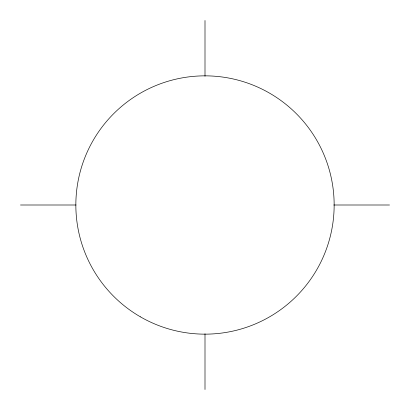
<?xml version="1.0" encoding="UTF-8"?>
<svg xmlns="http://www.w3.org/2000/svg" width="410" height="410" viewBox="0 0 410 410"><rect width="100%" height="100%" fill="white"/><g stroke="black" fill="none" stroke-linecap="round" stroke-linejoin="round"><path stroke-width="0.61" d="M20.5 205L76.04 205M333.766 205L389.5 205M205 20.5L205 76.234M205 333.766L205 389.5M140.425 316.848A129.15 129.15 0 0 0 334.15 205A129.15 129.15 0 0 0 140.425 93.152A129.15 129.15 0 0 0 140.425 316.848"/></g></svg>
